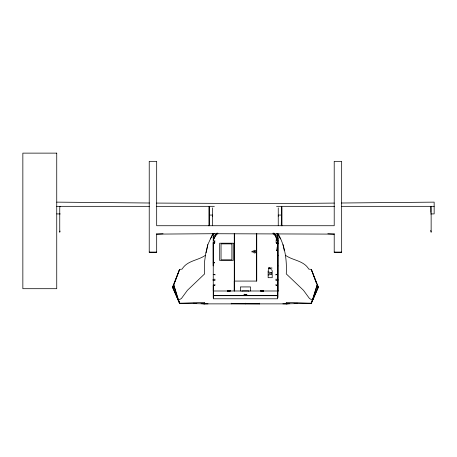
<?xml version="1.0" encoding="UTF-8"?>
<svg xmlns="http://www.w3.org/2000/svg" width="457" height="457" viewBox="0 0 457 457"><rect width="100%" height="100%" fill="white"/><g stroke="black" fill="none" stroke-linecap="round" stroke-linejoin="round"><path stroke-width="0.69" d="M213.248 297.781L213.248 233.35L213.236 234.447L214.184 233.401M213.248 242.461L213.248 265.911L213.225 242.53M213.248 262.924L214.207 262.855M214.207 262.518L213.248 262.444M277.051 250.002L277.473 249.739M277.645 242.49L277.645 274.383L275.948 274.383L275.948 275.028L276.154 274.588L277.645 274.588M277.982 290.995L277.982 235.081M254.206 251.63C254.64 250.139 255.971 252.441 254.458 252.07M212.642 216.23L212.705 215.87M206.473 251.384L207.838 244.581L212.642 234.11M60.033 231.036L59.753 232.259L59.753 208.872A2.542 0.348 -90 0 1 60.101 206.33M207.838 244.581L205.839 252.847L204.622 261.233L204.622 273.892L187.433 290.281L181.435 298.484L178.316 300.312L173.774 284.997L179.584 303.265L204.622 303.871L286.271 303.871L311.308 303.265L318.135 287.876L318.135 286.488L311.308 269.402L308.795 269.116C303.711 260.467 292.828 260.604 285.402 255.263M206.118 252.847L206.353 251.87M208.032 303.848L204.622 303.871L204.622 302.38L179.584 303.265L172.757 287.876L174.465 283.26M174.951 281.94L179.584 269.402L182.097 269.116C187.181 260.467 198.07 260.604 205.49 255.263M173.517 285.402L172.757 287.402L179.584 303.265L172.757 286.488L179.584 269.402L174.026 284.065M318.135 286.488L311.308 303.265L286.271 302.38L286.271 303.871L282.86 303.848M214.539 241.924L214.539 241.313M213.225 240.405L215.641 235.675L217.96 233.236M213.276 239.708L215.418 235.532L217.749 233.07M213.082 237.726L214.133 235.726L216.972 233.099M210.443 238.902L213.248 233.727M268.733 269.481L268.139 270.921L268.139 277.696L272.206 277.696L272.206 270.921L271.607 269.481M270.493 268.939L269.881 268.945M252.521 252.07C251.179 252.493 252.104 250.236 252.755 251.499M270.407 268.522L268.516 268.813L268.482 268.476L269.59 268.133L268.482 268.133L268.482 267.791L270.127 267.791M276.285 239.319L277.462 239.16L277.616 239.731M287.619 303.711L286.271 303.871L289.824 303.671M294.079 303.425L297.633 303.225M163.058 233.767L156.682 234.11L212.642 233.727L334.21 234.11L327.835 233.767M334.313 203.079L276.554 203.628L156.58 203.079M341.448 203.011L434.15 202.131L434.15 213.91L430.591 213.939M278.25 215.081L281.095 215.058M56.742 206.33L149.325 206.33M156.465 206.33L214.339 206.33M276.554 206.33L334.427 206.33M341.568 206.33L434.15 206.33M234.264 237.429L234.601 237.429L234.601 263.289L234.264 263.289M278.142 243.781L277.822 243.781L277.805 240.393M277.645 248.517L277.051 248.517L277.051 249.008M276.885 249.985L277.473 249.985L277.41 250.379M276.885 250.247L277.051 249.905M276.885 250.345L277.473 250.345M149.228 252.081L156.682 252.081M334.21 252.081L341.665 252.081M277.827 255.132L277.342 255.132L277.342 255.937L277.827 255.937L277.827 254.995M277.342 255.469L277.827 255.469M234.635 257.188L234.67 258.205M234.264 263.632L234.601 263.632L234.601 289.492L234.264 289.492M277.645 265.911L277.982 265.911M268.139 271.938L269.156 271.938L269.156 274.988L268.139 274.988M213.248 274.383L214.944 274.383L214.944 275.028L214.739 274.588L213.248 274.588M212.911 279.501L214.944 279.164L214.944 280.518L212.911 280.181M277.982 279.501L275.948 279.164L275.948 280.518L277.982 280.181M213.248 285.094L214.773 285.094L214.944 284.654L214.944 285.299L213.248 285.299L213.248 290.995L278.433 290.995M277.645 285.094L276.119 285.094L275.948 284.654L275.948 285.299L277.645 285.299M213.333 295.605L277.559 295.605M213.333 295.702L277.559 295.702M231.293 303.368L259.599 303.368M231.265 303.705L259.633 303.871M56.742 213.91L60.301 213.939M209.797 215.058L212.642 215.081M56.742 202.131L149.445 203.011M193.26 303.225L196.813 303.425M201.074 303.671L204.622 303.871L203.274 303.711M273.92 233.099L276.759 235.726L278.119 238.326M272.932 233.236L275.251 235.675L277.667 240.405M273.143 233.07L275.474 235.532L277.919 240.308M276.708 233.401L278.193 235.492M277.645 233.727L280.449 238.902M275.251 235.675L277.645 240.405M316.181 282.597L311.308 269.402L318.135 287.402L311.308 303.265L317.118 284.997L312.577 300.312L309.458 298.484L303.459 290.281L286.271 273.892C286.95 260.222 285.179 246.152 278.25 234.11L278.25 233.727M430.723 230.431L431.14 232.259L431.14 208.872A2.542 0.348 -90 0 0 430.791 206.33L430.791 212.442M283.054 244.581L284.283 250.704M278.193 215.87L278.25 216.23M277.662 234.447L277.65 233.35L277.645 297.895M334.21 233.733L334.21 252.355L341.665 252.355L341.665 161.332L334.21 161.332L334.21 225.729L156.682 225.729L156.682 161.332L149.228 161.332L149.228 252.355L156.682 252.355L156.682 233.733M281.952 225.884L281.952 208.872A2.542 0.348 -90 0 0 281.609 206.33L281.261 225.729M278.25 207.895L278.25 225.729M277.982 238.668L277.982 297.541M277.588 247.608L277.588 247.117L277.051 247.117L277.068 247.608M277.559 290.995L277.559 298.792L213.333 298.792L213.333 290.995M277.462 247.117L277.462 247.608M277.473 250.59L276.885 250.465L276.885 249.853M277.239 249.739L277.239 250.59M277.21 242.301L277.21 243.45M277.125 248.517L277.125 249.008M277.085 242.496L277.085 243.672M276.828 242.496L276.828 243.672M276.702 242.301L276.702 243.45M276.285 237.377L276.285 239.908M276.108 240.393L276.108 242.764M271.801 267.545L271.801 268.716M270.104 267.722L270.104 268.368M263.409 290.995L263.409 290.652L260.696 290.652L260.696 290.995M263.341 290.652L263.341 291.332L260.764 291.332L260.798 290.618M263.306 290.618L263.306 291.332M263.072 290.652L263.072 291.332M259.599 303.202L259.599 303.865M256.748 233.361L256.748 281.072L234.264 281.072L234.264 290.995L234.264 233.384M256.634 233.361L256.634 281.072M250.533 290.995L250.533 286.927L240.365 286.927L240.365 290.995M248.888 291.457L248.888 290.932L242.004 290.932L242.004 291.457M245.449 303.202L245.449 303.871M234.378 233.361L234.378 281.072M231.293 303.202L231.265 303.871M230.197 290.995L230.197 290.652L227.483 290.652L227.483 290.995M230.094 290.618L230.128 291.332L227.552 291.332L227.586 290.618M214.784 240.393L214.784 242.764M214.19 242.301L214.19 243.45M214.207 262.444L214.207 262.924M214.065 242.496L214.065 243.672M213.807 242.496L213.807 243.672M213.682 242.301L213.682 243.45M212.642 207.895L212.642 225.729M212.642 233.727L212.642 234.07M209.632 225.729L209.289 206.33A2.542 0.348 -90 0 0 208.94 208.872L208.94 225.884M172.757 286.488L172.757 287.876M214.59 241.622A0.68 0.68 0 0 1 214.59 241.976M214.11 242.45A0.68 0.68 0 0 1 213.762 242.45M277.131 242.45A0.68 0.68 0 0 1 276.782 242.45M253.355 251.63A1.354 1.354 0 0 1 255.286 250.402A1.354 1.354 0 0 1 255.583 252.67A1.354 1.354 0 0 1 253.407 251.984M277.616 240.079A0.68 0.68 0 0 1 276.485 240.382A0.68 0.68 0 0 1 276.788 239.251M56.742 153.129L22.85 153.129L22.85 288.698L56.742 288.698L56.742 153.129M233.247 243.204L219.686 243.204L219.686 260.49L233.247 260.49L233.247 243.204M231.888 243.884L221.045 243.884L221.045 259.81L231.888 259.81L231.888 243.884M271.607 272.412L270.173 272.412L270.173 274.474L271.607 274.474L271.607 272.412M244.432 294.251L244.089 294.251L244.089 294.925L246.803 294.925L246.803 294.251L246.466 294.588L244.432 294.588L244.432 294.251M277.519 249.008L277.519 248.517L277.462 249.008"/></g></svg>
